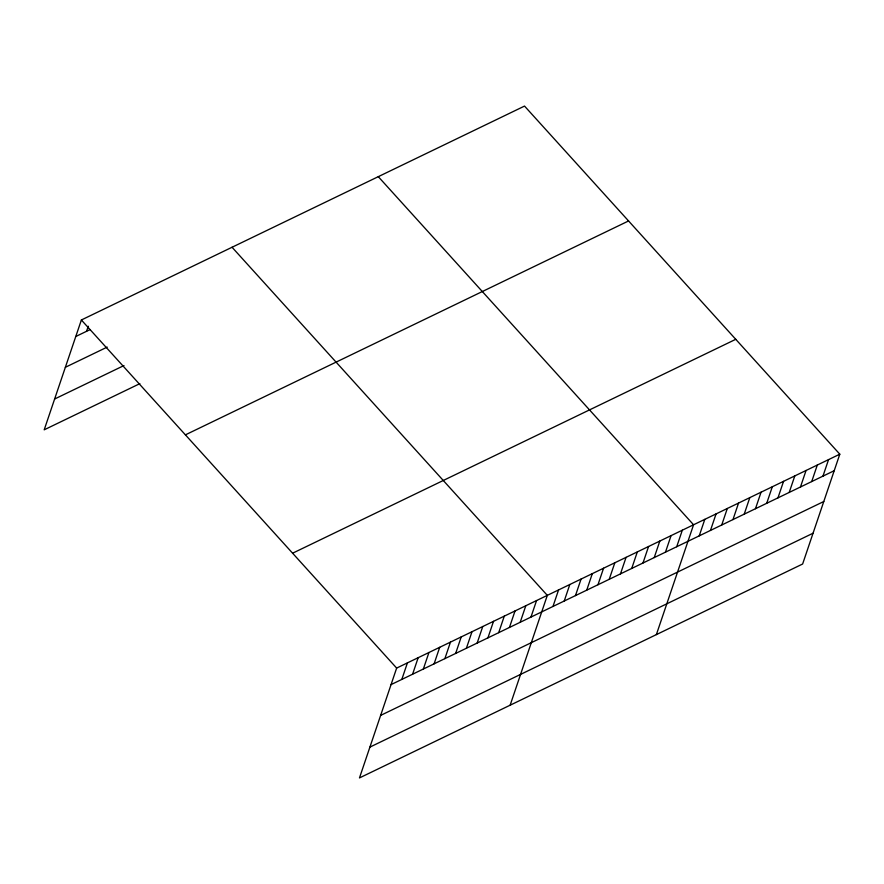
<?xml version="1.0" encoding="UTF-8"?>
<svg xmlns="http://www.w3.org/2000/svg" width="884" height="884" viewBox="0 0 884 884"><rect width="100%" height="100%" fill="white"/><g stroke="black" fill="none" stroke-linecap="round" stroke-linejoin="round"><path stroke-width="1.33" d="M839.8 454.188L396.651 668.083L359.479 777.92L802.628 564.014L839.8 454.188L524.521 106.08L81.372 319.986L44.2 429.812L139.86 383.634M86.544 331.312L88.267 326.229M401.822 679.409L407.413 662.889M412.585 674.216L418.176 657.696M423.348 669.022L428.939 652.502M434.11 663.829L439.702 647.309M444.873 658.635L450.464 642.115M455.636 653.442L461.227 636.922M466.398 648.248L471.99 631.729M477.161 643.055L482.752 626.524M487.924 637.861L493.515 621.33M498.687 632.657L504.278 616.137M509.438 627.463L515.041 610.943M520.201 622.27L525.803 605.75M530.964 617.076L536.555 600.556M510.145 705.189L547.318 595.363L232.05 247.255M552.975 606.457L558.566 589.926M564.224 601.021L569.815 584.501M575.473 595.595L581.064 579.075M586.722 590.169L592.324 573.639M597.971 584.733L603.573 568.213M609.22 579.307L614.822 562.788M620.469 573.871L626.071 557.351M631.729 568.445L637.32 551.925M642.977 563.02L648.569 546.489M654.226 557.583L659.818 541.063M665.475 552.157L671.066 535.638M676.724 546.721L682.315 530.201M656.381 634.601L693.564 524.776L378.286 176.667M699.222 535.87L704.813 519.35M710.471 530.433L716.062 513.913M721.72 525.008L727.311 508.488M732.969 519.582L738.56 503.051M744.217 514.145L749.809 497.626M755.466 508.72L761.058 492.2M766.715 503.283L772.307 486.764M777.964 497.858L783.556 481.338M789.213 492.432L794.804 475.901M800.462 486.996L806.053 470.476M811.711 481.57L817.302 465.05M822.96 476.144L828.551 459.614M75.781 336.506L90.135 329.577M65.361 367.291L107.218 347.092M54.62 399.016L123.981 365.545M185.419 434.851L628.568 220.956M292.615 553.207L735.764 339.312M391.059 684.614L834.209 470.708M380.639 715.399L823.789 501.504M369.899 747.124L813.048 533.229M81.372 319.986L396.651 668.083"/></g></svg>
